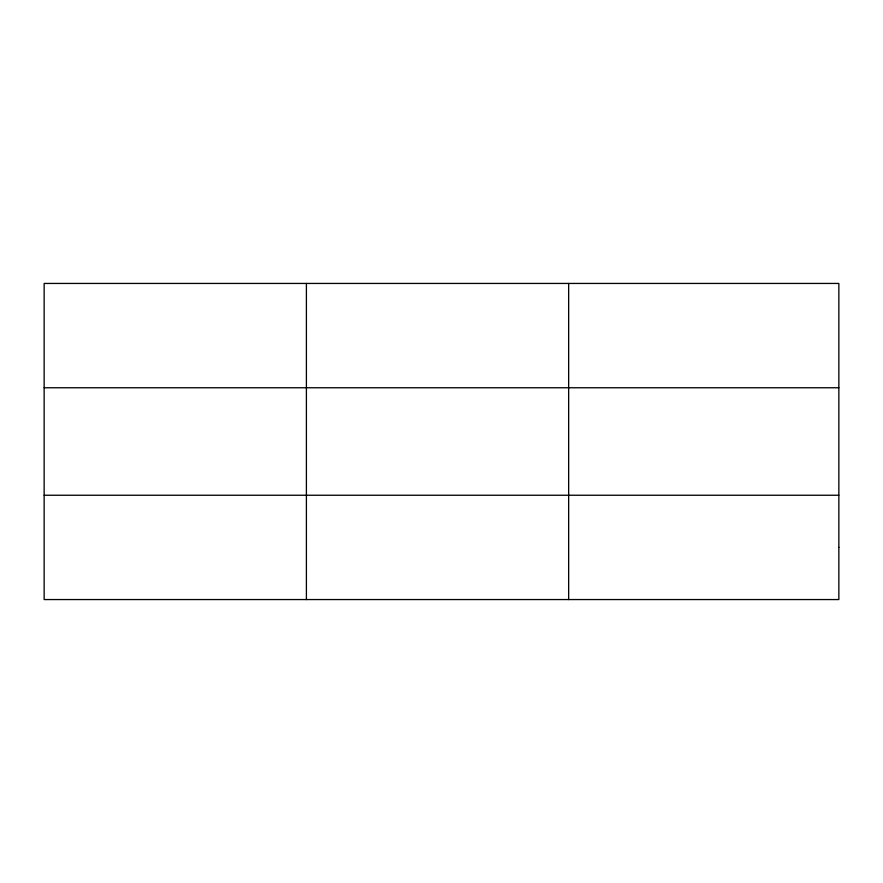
<?xml version="1.0" encoding="UTF-8"?>
<svg xmlns="http://www.w3.org/2000/svg" width="883" height="883" viewBox="0 0 883 883"><rect width="100%" height="100%" fill="white"/><g stroke="black" fill="none" stroke-linecap="round" stroke-linejoin="round"><path stroke-width="1.32" d="M306.401 283.443L306.401 599.557M568.652 283.443L568.652 599.557M44.15 387.758L838.85 387.758M44.15 495.242L838.85 495.242M838.85 547.394L838.85 599.557L44.15 599.557L44.15 283.443L838.85 283.443L838.85 547.394"/></g></svg>
